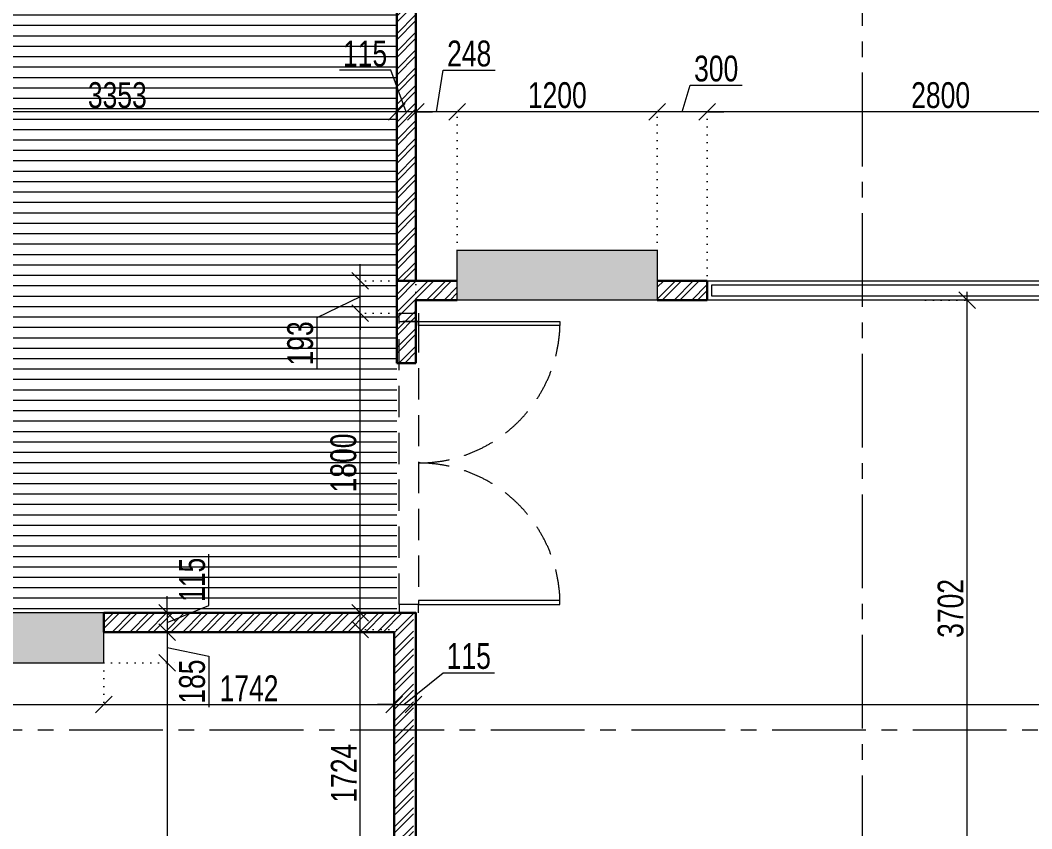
# Model space of a CAD drawing. Header units: inches. Extents: x 785882 to 928568, y 496782 to 576896.
# Drawn here: x 790426 to 796495, y 516490 to 521343 of the extents above; entities that cross this region are included whole.
import ezdxf

# ---------------------------------------------------------------- set-up
doc = ezdxf.new("R2010")
doc.units = ezdxf.units.IN
doc.header["$LTSCALE"] = 750
doc.header["$MEASUREMENT"] = 0
for name, pattern in [('CENTER', [2, 1.25, -0.25, 0.25, -0.25]), ('CENTER2', [1.125, 0.75, -0.125, 0.125, -0.125]), ('DOT', [0.25, 0, -0.25]), ('HIDDEN', [0.375, 0.25, -0.125]), ('HIDDEN2', [0.1875, 0.125, -0.0625])]:
    doc.linetypes.add(name, pattern=pattern)
for name, color, linetype, lineweight in [('COLUMN', 5, 'Continuous', 13), ('DIMENSION WORKING-MSA', 222, 'Continuous', 13), ('DOOR-MSA', 50, 'Continuous', 13), ('DOTTED LINE-MSA', 3, 'HIDDEN2', 13), ('ELE-03-MSA', 145, 'Continuous', 18), ('HATCH', 8, 'Continuous', 9), ('SECTION LINE', 14, 'CENTER', 9), ('WALL HATCH-MSA', 251, 'Continuous', 9), ('WALL-MSA', 32, 'Continuous', 30), ('WINDOW-MSA', 50, 'Continuous', 13)]:
    doc.layers.add(name, color=color, linetype=linetype, lineweight=lineweight)
doc.layers.add('R.C.C HATCH-MSA', color=250, linetype='Continuous')
doc.styles.add('AR', font='swisscl.ttf')
doc.dimstyles.new('WORKING DIM', dxfattribs={"dimtxt": 155, "dimasz": 100, "dimexe": 50, "dimexo": 0, "dimgap": 20, "dimtad": 1, "dimdec": 0, "dimzin": 0, "dimdsep": 46, "dimtxsty": 'AR', "dimblk": 'OBLIQUE', "dimcen": 0.09, "dimdle": 50, "dimclrd": 256, "dimclre": 250, "dimclrt": 256, "dimadec": 0, "dimazin": 0, "dimtfac": 1, "dimtdec": 0, "dimtofl": 0, "dimtmove": 1, "dimatfit": 0, "dimfxl": 1, "dimtolj": 1, "dimtzin": 0, "dimlwd": -1, "dimlwe": -1, "dimarcsym": 0})
pattern_1 = [(45, (-805741.795, -515731.36), (-53.0330086, 53.0330086), []), (45, (-805706.44, -515731.36), (-53.0330086, 53.0330086), [])]

# ---------------------------------------------------------------- blocks, each defined once
blk = doc.blocks.new('_Oblique')
at = {"color": 0, "linetype": 'ByBlock', "lineweight": -2}
blk.add_line((-0.5, -0.5), (0.5, 0.5), dxfattribs=at)
blk = doc.blocks.new('*D2630')
at = {"layer": 'Defpoints', "color": 0, "ltscale": 0.25, "transparency": 16777216}
for p in [(791306.7, 517785.4), (791306.7, 517670.4), (791306.7, 517670.4)]:
    blk.add_point(p, dxfattribs=at)
at = {"layer": 'DIMENSION WORKING-MSA', "ltscale": 0.25, "transparency": 16777216}
for p, q in [((791556.7, 517830.8), (791556.7, 518137.6)), ((791306.7, 517785.4), (791306.7, 517885.4)), ((791306.7, 517727.9), (791556.7, 517830.8)), ((791306.7, 517785.4), (791306.7, 517670.4)), ((791306.7, 517670.4), (791306.7, 517570.4))]:
    blk.add_line(p, q, dxfattribs=at)
at = {"layer": 'DIMENSION WORKING-MSA', "color": 250, "linetype": 'DOT', "ltscale": 0.25, "transparency": 16777216}
for p, q in [((791306.7, 517785.4), (791356.7, 517785.4)), ((791306.7, 517670.4), (791356.7, 517670.4))]:
    blk.add_line(p, q, dxfattribs=at)
at = {"layer": 'DIMENSION WORKING-MSA', "ltscale": 0.25, "transparency": 16777216, "xscale": 100, "yscale": 100, "zscale": 100}
for p, rotation in [((791306.7, 517785.4), 270), ((791306.7, 517670.4), 90)]:
    blk.add_blockref('_Oblique', p, dxfattribs=dict(at, rotation=rotation))
at = {"layer": 'DIMENSION WORKING-MSA', "ltscale": 0.25, "transparency": 16777216, "insert": (791457.6, 517984.2), "char_height": 155, "attachment_point": 5, "rotation": 90, "style": 'AR'}
blk.add_mtext('\\A1;115', dxfattribs=at)
blk = doc.blocks.new('*D2631')
at = {"layer": 'Defpoints', "color": 0, "ltscale": 0.25, "transparency": 16777216}
for p in [(791306.7, 517670.4), (790927.1, 517485.4), (791306.7, 517485.4)]:
    blk.add_point(p, dxfattribs=at)
at = {"layer": 'DIMENSION WORKING-MSA', "ltscale": 0.25, "transparency": 16777216}
for p, q in [((791306.7, 517720.4), (791306.7, 517435.4)), ((791306.7, 517577.9), (791556.7, 517526.6)), ((791556.7, 517526.6), (791556.7, 517219.8))]:
    blk.add_line(p, q, dxfattribs=at)
at = {"layer": 'DIMENSION WORKING-MSA', "color": 250, "linetype": 'DOT', "ltscale": 0.25, "transparency": 16777216}
for p, q in [((791306.7, 517670.4), (791356.7, 517670.4)), ((790927.1, 517485.4), (791356.7, 517485.4))]:
    blk.add_line(p, q, dxfattribs=at)
at = {"layer": 'DIMENSION WORKING-MSA', "ltscale": 0.25, "transparency": 16777216, "xscale": 100, "yscale": 100, "zscale": 100}
for p, rotation in [((791306.7, 517670.4), 90), ((791306.7, 517485.4), 270)]:
    blk.add_blockref('_Oblique', p, dxfattribs=dict(at, rotation=rotation))
at = {"layer": 'DIMENSION WORKING-MSA', "ltscale": 0.25, "transparency": 16777216, "insert": (791457.3, 517373.2), "char_height": 155, "attachment_point": 5, "rotation": 90, "style": 'AR'}
blk.add_mtext('\\A1;185', dxfattribs=at)
blk = doc.blocks.new('*D2632')
at = {"layer": 'Defpoints', "color": 0, "ltscale": 0.25, "transparency": 16777216}
for p in [(790927.1, 517485.4), (791306.7, 511694.2), (791306.7, 511694.2)]:
    blk.add_point(p, dxfattribs=at)
at = {"layer": 'DIMENSION WORKING-MSA', "ltscale": 0.25, "transparency": 16777216}
blk.add_line((791306.7, 517535.4), (791306.7, 511644.2), dxfattribs=at)
at = {"layer": 'DIMENSION WORKING-MSA', "color": 250, "linetype": 'DOT', "ltscale": 0.25, "transparency": 16777216}
for p, q in [((790927.1, 517485.4), (791356.7, 517485.4)), ((791306.7, 511694.2), (791356.7, 511694.2))]:
    blk.add_line(p, q, dxfattribs=at)
at = {"layer": 'DIMENSION WORKING-MSA', "ltscale": 0.25, "transparency": 16777216, "xscale": 100, "yscale": 100, "zscale": 100}
for p, rotation in [((791306.7, 517485.4), 90), ((791306.7, 511694.2), 270)]:
    blk.add_blockref('_Oblique', p, dxfattribs=dict(at, rotation=rotation))
at = {"layer": 'DIMENSION WORKING-MSA', "ltscale": 0.25, "transparency": 16777216, "insert": (791207.3, 514589.8), "char_height": 155, "attachment_point": 5, "rotation": 90, "style": 'AR'}
blk.add_mtext('\\A1;5791', dxfattribs=at)
blk = doc.blocks.new('*D2680')
at = {"layer": 'Defpoints', "color": 0, "ltscale": 0.25, "transparency": 16777216}
for p in [(792464.5, 517685.4), (792684.5, 517685.4), (792784.5, 515961.4)]:
    blk.add_point(p, dxfattribs=at)
at = {"layer": 'DIMENSION WORKING-MSA', "ltscale": 0.25, "transparency": 16777216}
blk.add_line((792464.5, 515911.4), (792464.5, 517735.4), dxfattribs=at)
at = {"layer": 'DIMENSION WORKING-MSA', "color": 250, "linetype": 'DOT', "ltscale": 0.25, "transparency": 16777216}
for p, q in [((792684.5, 517685.4), (792414.5, 517685.4)), ((792784.5, 515961.4), (792414.5, 515961.4))]:
    blk.add_line(p, q, dxfattribs=at)
at = {"layer": 'DIMENSION WORKING-MSA', "ltscale": 0.25, "transparency": 16777216, "xscale": 100, "yscale": 100, "zscale": 100}
for p, rotation in [((792464.5, 517685.4), 90), ((792464.5, 515961.4), 270)]:
    blk.add_blockref('_Oblique', p, dxfattribs=dict(at, rotation=rotation))
at = {"layer": 'DIMENSION WORKING-MSA', "ltscale": 0.25, "transparency": 16777216, "insert": (792366.7, 516823.4), "char_height": 155, "attachment_point": 5, "rotation": 90, "style": 'AR'}
blk.add_mtext('\\A1;1724', dxfattribs=at)
blk = doc.blocks.new('*D2684')
at = {"layer": 'Defpoints', "color": 0, "ltscale": 0.25, "transparency": 16777216}
for p in [(789431.7, 517485.4), (790927.1, 517485.4), (790927.1, 517235.4)]:
    blk.add_point(p, dxfattribs=at)
at = {"layer": 'DIMENSION WORKING-MSA', "color": 250, "linetype": 'DOT', "ltscale": 0.25, "transparency": 16777216}
for p, q in [((789431.7, 517485.4), (789431.7, 517185.4)), ((790927.1, 517485.4), (790927.1, 517185.4))]:
    blk.add_line(p, q, dxfattribs=at)
at = {"layer": 'DIMENSION WORKING-MSA', "ltscale": 0.25, "transparency": 16777216}
blk.add_line((789381.7, 517235.4), (790977.1, 517235.4), dxfattribs=at)
at = {"layer": 'DIMENSION WORKING-MSA', "ltscale": 0.25, "transparency": 16777216, "xscale": 100, "yscale": 100, "zscale": 100, "rotation": 180}
blk.add_blockref('_Oblique', (789431.7, 517235.4), dxfattribs=at)
at = {"layer": 'DIMENSION WORKING-MSA', "ltscale": 0.25, "transparency": 16777216, "xscale": 100, "yscale": 100, "zscale": 100}
blk.add_blockref('_Oblique', (790927.1, 517235.4), dxfattribs=at)
at = {"layer": 'DIMENSION WORKING-MSA', "ltscale": 0.25, "transparency": 16777216, "insert": (790179.4, 517334.7), "char_height": 155, "attachment_point": 5, "style": 'AR'}
blk.add_mtext('\\A1;1495', dxfattribs=at)
blk = doc.blocks.new('*D2685')
at = {"layer": 'Defpoints', "color": 0, "ltscale": 0.25, "transparency": 16777216}
for p in [(790927.1, 517485.4), (792669.5, 517485.4), (792669.5, 517235.4)]:
    blk.add_point(p, dxfattribs=at)
at = {"layer": 'DIMENSION WORKING-MSA', "color": 250, "linetype": 'DOT', "ltscale": 0.25, "transparency": 16777216}
for p, q in [((790927.1, 517485.4), (790927.1, 517185.4)), ((792669.5, 517485.4), (792669.5, 517185.4))]:
    blk.add_line(p, q, dxfattribs=at)
at = {"layer": 'DIMENSION WORKING-MSA', "ltscale": 0.25, "transparency": 16777216}
blk.add_line((790877.1, 517235.4), (792719.5, 517235.4), dxfattribs=at)
at = {"layer": 'DIMENSION WORKING-MSA', "ltscale": 0.25, "transparency": 16777216, "xscale": 100, "yscale": 100, "zscale": 100, "rotation": 180}
blk.add_blockref('_Oblique', (790927.1, 517235.4), dxfattribs=at)
at = {"layer": 'DIMENSION WORKING-MSA', "ltscale": 0.25, "transparency": 16777216, "xscale": 100, "yscale": 100, "zscale": 100}
blk.add_blockref('_Oblique', (792669.5, 517235.4), dxfattribs=at)
at = {"layer": 'DIMENSION WORKING-MSA', "ltscale": 0.25, "transparency": 16777216, "insert": (791798.3, 517333.2), "char_height": 155, "attachment_point": 5, "style": 'AR'}
blk.add_mtext('\\A1;1742', dxfattribs=at)
blk = doc.blocks.new('*D2686')
at = {"layer": 'Defpoints', "color": 0, "ltscale": 0.25, "transparency": 16777216}
for p in [(792669.5, 517235.4), (792784.5, 517235.4), (792784.5, 517235.4)]:
    blk.add_point(p, dxfattribs=at)
at = {"layer": 'DIMENSION WORKING-MSA', "ltscale": 0.25, "transparency": 16777216}
for p, q in [((792727, 517235.4), (792963.6, 517426.8)), ((792963.6, 517426.8), (793270.4, 517426.8)), ((792669.5, 517235.4), (792569.5, 517235.4)), ((792669.5, 517235.4), (792784.5, 517235.4)), ((792784.5, 517235.4), (792884.5, 517235.4))]:
    blk.add_line(p, q, dxfattribs=at)
at = {"layer": 'DIMENSION WORKING-MSA', "color": 250, "linetype": 'DOT', "ltscale": 0.25, "transparency": 16777216}
for p, q in [((792669.5, 517235.4), (792669.5, 517285.4)), ((792784.5, 517235.4), (792784.5, 517185.4))]:
    blk.add_line(p, q, dxfattribs=at)
at = {"layer": 'DIMENSION WORKING-MSA', "ltscale": 0.25, "transparency": 16777216, "xscale": 100, "yscale": 100, "zscale": 100}
blk.add_blockref('_Oblique', (792669.5, 517235.4), dxfattribs=at)
at = {"layer": 'DIMENSION WORKING-MSA', "ltscale": 0.25, "transparency": 16777216, "xscale": 100, "yscale": 100, "zscale": 100, "rotation": 180}
blk.add_blockref('_Oblique', (792784.5, 517235.4), dxfattribs=at)
at = {"layer": 'DIMENSION WORKING-MSA', "ltscale": 0.25, "transparency": 16777216, "insert": (793117, 517525.9), "char_height": 155, "attachment_point": 5, "style": 'AR'}
blk.add_mtext('\\A1;115', dxfattribs=at)
blk = doc.blocks.new('*D2687')
at = {"layer": 'Defpoints', "color": 0, "ltscale": 0.25, "transparency": 16777216}
for p in [(792784.5, 517235.4), (800739.3, 517235.4), (800739.3, 517235.4)]:
    blk.add_point(p, dxfattribs=at)
at = {"layer": 'DIMENSION WORKING-MSA', "color": 250, "linetype": 'DOT', "ltscale": 0.25, "transparency": 16777216}
for p, q in [((792784.5, 517235.4), (792784.5, 517285.4)), ((800739.3, 517235.4), (800739.3, 517285.4))]:
    blk.add_line(p, q, dxfattribs=at)
at = {"layer": 'DIMENSION WORKING-MSA', "ltscale": 0.25, "transparency": 16777216}
blk.add_line((792734.5, 517235.4), (800789.3, 517235.4), dxfattribs=at)
at = {"layer": 'DIMENSION WORKING-MSA', "ltscale": 0.25, "transparency": 16777216, "xscale": 100, "yscale": 100, "zscale": 100, "rotation": 180}
blk.add_blockref('_Oblique', (792784.5, 517235.4), dxfattribs=at)
at = {"layer": 'DIMENSION WORKING-MSA', "ltscale": 0.25, "transparency": 16777216, "xscale": 100, "yscale": 100, "zscale": 100}
blk.add_blockref('_Oblique', (800739.3, 517235.4), dxfattribs=at)
at = {"layer": 'DIMENSION WORKING-MSA', "ltscale": 0.25, "transparency": 16777216, "insert": (796761.9, 517334.7), "char_height": 155, "attachment_point": 5, "style": 'AR'}
blk.add_mtext('\\A1;7955', dxfattribs=at)
blk = doc.blocks.new('*D2701')
at = {"layer": 'Defpoints', "color": 0, "ltscale": 0.25, "transparency": 16777216}
for p in [(792464.5, 519585.4), (792684.5, 519585.4), (792684.5, 517785.4)]:
    blk.add_point(p, dxfattribs=at)
at = {"layer": 'DIMENSION WORKING-MSA', "color": 250, "linetype": 'DOT', "ltscale": 0.25, "transparency": 16777216}
for p, q in [((792684.5, 519585.4), (792414.5, 519585.4)), ((792684.5, 517785.4), (792414.5, 517785.4))]:
    blk.add_line(p, q, dxfattribs=at)
at = {"layer": 'DIMENSION WORKING-MSA', "ltscale": 0.25, "transparency": 16777216}
blk.add_line((792464.5, 517735.4), (792464.5, 519635.4), dxfattribs=at)
at = {"layer": 'DIMENSION WORKING-MSA', "ltscale": 0.25, "transparency": 16777216, "xscale": 100, "yscale": 100, "zscale": 100}
for p, rotation in [((792464.5, 519585.4), 90), ((792464.5, 517785.4), 270)]:
    blk.add_blockref('_Oblique', p, dxfattribs=dict(at, rotation=rotation))
at = {"layer": 'DIMENSION WORKING-MSA', "ltscale": 0.25, "transparency": 16777216, "insert": (792365.1, 518685.4), "char_height": 155, "attachment_point": 5, "rotation": 90, "style": 'AR'}
blk.add_mtext('\\A1;1800', dxfattribs=at)
blk = doc.blocks.new('*D2702')
at = {"layer": 'Defpoints', "color": 0, "ltscale": 0.25, "transparency": 16777216}
for p in [(792464.5, 519778.3), (792684.5, 519778.3), (792684.5, 519585.4)]:
    blk.add_point(p, dxfattribs=at)
at = {"layer": 'DIMENSION WORKING-MSA', "ltscale": 0.25, "transparency": 16777216}
for p, q in [((792464.5, 519778.3), (792464.5, 519878.3)), ((792464.5, 519585.4), (792464.5, 519778.3)), ((792464.5, 519681.8), (792205.1, 519557)), ((792464.5, 519585.4), (792464.5, 519485.4)), ((792205.1, 519557), (792205.1, 519249.6))]:
    blk.add_line(p, q, dxfattribs=at)
at = {"layer": 'DIMENSION WORKING-MSA', "color": 250, "linetype": 'DOT', "ltscale": 0.25, "transparency": 16777216}
for p, q in [((792684.5, 519778.3), (792414.5, 519778.3)), ((792684.5, 519585.4), (792414.5, 519585.4))]:
    blk.add_line(p, q, dxfattribs=at)
at = {"layer": 'DIMENSION WORKING-MSA', "ltscale": 0.25, "transparency": 16777216, "xscale": 100, "yscale": 100, "zscale": 100}
for p, rotation in [((792464.5, 519778.3), 270), ((792464.5, 519585.4), 90)]:
    blk.add_blockref('_Oblique', p, dxfattribs=dict(at, rotation=rotation))
at = {"layer": 'DIMENSION WORKING-MSA', "ltscale": 0.25, "transparency": 16777216, "insert": (792105.8, 519403.3), "char_height": 155, "attachment_point": 5, "rotation": 90, "style": 'AR'}
blk.add_mtext('\\A1;193', dxfattribs=at)
blk = doc.blocks.new('*D2408')
at = {"layer": 'Defpoints', "color": 0, "ltscale": 0.25, "transparency": 16777216}
for p in [(794248, 520793.1), (794248, 519963.3), (794548, 519763.3)]:
    blk.add_point(p, dxfattribs=at)
at = {"layer": 'DIMENSION WORKING-MSA', "ltscale": 0.25, "transparency": 16777216}
for p, q in [((794398, 520793.1), (794445.8, 520952.5)), ((794445.8, 520952.5), (794756.8, 520952.5)), ((794248, 520793.1), (794148, 520793.1)), ((794548, 520793.1), (794248, 520793.1)), ((794548, 520793.1), (794648, 520793.1))]:
    blk.add_line(p, q, dxfattribs=at)
at = {"layer": 'DIMENSION WORKING-MSA', "color": 250, "linetype": 'DOT', "ltscale": 0.25, "transparency": 16777216}
for p, q in [((794248, 519963.3), (794248, 520843.1)), ((794548, 519763.3), (794548, 520843.1))]:
    blk.add_line(p, q, dxfattribs=at)
at = {"layer": 'DIMENSION WORKING-MSA', "ltscale": 0.25, "transparency": 16777216, "xscale": 100, "yscale": 100, "zscale": 100}
blk.add_blockref('_Oblique', (794248, 520793.1), dxfattribs=at)
at = {"layer": 'DIMENSION WORKING-MSA', "ltscale": 0.25, "transparency": 16777216, "xscale": 100, "yscale": 100, "zscale": 100, "rotation": 180}
blk.add_blockref('_Oblique', (794548, 520793.1), dxfattribs=at)
at = {"layer": 'DIMENSION WORKING-MSA', "ltscale": 0.25, "transparency": 16777216, "insert": (794601.3, 521052), "char_height": 155, "attachment_point": 5, "style": 'AR'}
blk.add_mtext('\\A1;300', dxfattribs=at)
blk = doc.blocks.new('*D2409')
at = {"layer": 'Defpoints', "color": 0, "ltscale": 0.25, "transparency": 16777216}
for p in [(793048, 520793.1), (793048, 519963.3), (794248, 519963.3)]:
    blk.add_point(p, dxfattribs=at)
at = {"layer": 'DIMENSION WORKING-MSA', "color": 250, "linetype": 'DOT', "ltscale": 0.25, "transparency": 16777216}
for p, q in [((793048, 519963.3), (793048, 520843.1)), ((794248, 519963.3), (794248, 520843.1))]:
    blk.add_line(p, q, dxfattribs=at)
at = {"layer": 'DIMENSION WORKING-MSA', "ltscale": 0.25, "transparency": 16777216}
blk.add_line((794298, 520793.1), (792998, 520793.1), dxfattribs=at)
at = {"layer": 'DIMENSION WORKING-MSA', "ltscale": 0.25, "transparency": 16777216, "xscale": 100, "yscale": 100, "zscale": 100, "rotation": 180}
blk.add_blockref('_Oblique', (793048, 520793.1), dxfattribs=at)
at = {"layer": 'DIMENSION WORKING-MSA', "ltscale": 0.25, "transparency": 16777216, "xscale": 100, "yscale": 100, "zscale": 100}
blk.add_blockref('_Oblique', (794248, 520793.1), dxfattribs=at)
at = {"layer": 'DIMENSION WORKING-MSA', "ltscale": 0.25, "transparency": 16777216, "insert": (793648, 520892.4), "char_height": 155, "attachment_point": 5, "style": 'AR'}
blk.add_mtext('\\A1;1200', dxfattribs=at)
blk = doc.blocks.new('*D2410')
at = {"layer": 'Defpoints', "color": 0, "ltscale": 0.25, "transparency": 16777216}
for p in [(792799.5, 520793.1), (793048, 519963.3), (792799.5, 519663.3)]:
    blk.add_point(p, dxfattribs=at)
at = {"layer": 'DIMENSION WORKING-MSA', "ltscale": 0.25, "transparency": 16777216}
for p, q in [((792923.7, 520793.1), (792964.1, 521043.1)), ((792964.1, 521043.1), (793274.6, 521043.1)), ((793098, 520793.1), (792749.5, 520793.1))]:
    blk.add_line(p, q, dxfattribs=at)
at = {"layer": 'DIMENSION WORKING-MSA', "color": 250, "linetype": 'DOT', "ltscale": 0.25, "transparency": 16777216}
for p, q in [((792799.5, 519663.3), (792799.5, 520843.1)), ((793048, 519963.3), (793048, 520843.1))]:
    blk.add_line(p, q, dxfattribs=at)
at = {"layer": 'DIMENSION WORKING-MSA', "ltscale": 0.25, "transparency": 16777216, "xscale": 100, "yscale": 100, "zscale": 100, "rotation": 180}
blk.add_blockref('_Oblique', (792799.5, 520793.1), dxfattribs=at)
at = {"layer": 'DIMENSION WORKING-MSA', "ltscale": 0.25, "transparency": 16777216, "xscale": 100, "yscale": 100, "zscale": 100}
blk.add_blockref('_Oblique', (793048, 520793.1), dxfattribs=at)
at = {"layer": 'DIMENSION WORKING-MSA', "ltscale": 0.25, "transparency": 16777216, "insert": (793119.3, 521142.4), "char_height": 155, "attachment_point": 5, "style": 'AR'}
blk.add_mtext('\\A1;248', dxfattribs=at)
blk = doc.blocks.new('*D2411')
at = {"layer": 'Defpoints', "color": 0, "ltscale": 0.25, "transparency": 16777216}
for p in [(792684.5, 520793.1), (792684.5, 519763.3), (792799.5, 519663.3)]:
    blk.add_point(p, dxfattribs=at)
at = {"layer": 'DIMENSION WORKING-MSA', "ltscale": 0.25, "transparency": 16777216}
for p, q in [((792648.2, 521043.1), (792341.3, 521043.1)), ((792742, 520793.1), (792648.2, 521043.1)), ((792684.5, 520793.1), (792584.5, 520793.1)), ((792799.5, 520793.1), (792684.5, 520793.1)), ((792799.5, 520793.1), (792899.5, 520793.1))]:
    blk.add_line(p, q, dxfattribs=at)
at = {"layer": 'DIMENSION WORKING-MSA', "color": 250, "linetype": 'DOT', "ltscale": 0.25, "transparency": 16777216}
for p, q in [((792684.5, 519763.3), (792684.5, 520843.1)), ((792799.5, 519663.3), (792799.5, 520843.1))]:
    blk.add_line(p, q, dxfattribs=at)
at = {"layer": 'DIMENSION WORKING-MSA', "ltscale": 0.25, "transparency": 16777216, "xscale": 100, "yscale": 100, "zscale": 100}
blk.add_blockref('_Oblique', (792684.5, 520793.1), dxfattribs=at)
at = {"layer": 'DIMENSION WORKING-MSA', "ltscale": 0.25, "transparency": 16777216, "xscale": 100, "yscale": 100, "zscale": 100, "rotation": 180}
blk.add_blockref('_Oblique', (792799.5, 520793.1), dxfattribs=at)
at = {"layer": 'DIMENSION WORKING-MSA', "ltscale": 0.25, "transparency": 16777216, "insert": (792494.7, 521142.1), "char_height": 155, "attachment_point": 5, "style": 'AR'}
blk.add_mtext('\\A1;115', dxfattribs=at)
blk = doc.blocks.new('*D2412')
at = {"layer": 'Defpoints', "color": 0, "ltscale": 0.25, "transparency": 16777216}
for p in [(789331.7, 520793.1), (789331.7, 520793.1), (792684.5, 519763.3)]:
    blk.add_point(p, dxfattribs=at)
at = {"layer": 'DIMENSION WORKING-MSA', "color": 250, "linetype": 'DOT', "ltscale": 0.25, "transparency": 16777216}
for p, q in [((792684.5, 519763.3), (792684.5, 520843.1)), ((789331.7, 520793.1), (789331.7, 520743.1))]:
    blk.add_line(p, q, dxfattribs=at)
at = {"layer": 'DIMENSION WORKING-MSA', "ltscale": 0.25, "transparency": 16777216}
blk.add_line((792734.5, 520793.1), (789281.7, 520793.1), dxfattribs=at)
at = {"layer": 'DIMENSION WORKING-MSA', "ltscale": 0.25, "transparency": 16777216, "xscale": 100, "yscale": 100, "zscale": 100, "rotation": 180}
blk.add_blockref('_Oblique', (789331.7, 520793.1), dxfattribs=at)
at = {"layer": 'DIMENSION WORKING-MSA', "ltscale": 0.25, "transparency": 16777216, "xscale": 100, "yscale": 100, "zscale": 100}
blk.add_blockref('_Oblique', (792684.5, 520793.1), dxfattribs=at)
at = {"layer": 'DIMENSION WORKING-MSA', "ltscale": 0.25, "transparency": 16777216, "insert": (791008.1, 520892.5), "char_height": 155, "attachment_point": 5, "style": 'AR'}
blk.add_mtext('\\A1;3353', dxfattribs=at)
blk = doc.blocks.new('*D2559')
at = {"layer": 'Defpoints', "color": 0, "ltscale": 0.25, "transparency": 16777216}
for p in [(795858, 519663.3), (796108, 519663.3), (795858, 515961.4)]:
    blk.add_point(p, dxfattribs=at)
at = {"layer": 'DIMENSION WORKING-MSA', "ltscale": 0.25, "transparency": 16777216}
blk.add_line((796108, 515911.4), (796108, 519713.3), dxfattribs=at)
at = {"layer": 'DIMENSION WORKING-MSA', "color": 250, "linetype": 'DOT', "ltscale": 0.25, "transparency": 16777216}
for p, q in [((795858, 519663.3), (796158, 519663.3)), ((795858, 515961.4), (796158, 515961.4))]:
    blk.add_line(p, q, dxfattribs=at)
at = {"layer": 'DIMENSION WORKING-MSA', "ltscale": 0.25, "transparency": 16777216, "xscale": 100, "yscale": 100, "zscale": 100}
for p, rotation in [((796108, 519663.3), 90), ((796108, 515961.4), 270)]:
    blk.add_blockref('_Oblique', p, dxfattribs=dict(at, rotation=rotation))
at = {"layer": 'DIMENSION WORKING-MSA', "ltscale": 0.25, "transparency": 16777216, "insert": (796008.5, 517812.3), "char_height": 155, "attachment_point": 5, "rotation": 90, "style": 'AR'}
blk.add_mtext('\\A1;3702', dxfattribs=at)
blk = doc.blocks.new('*D2607')
at = {"layer": 'Defpoints', "color": 0, "ltscale": 0.25, "transparency": 16777216}
for p in [(794548, 520793.1), (794548, 519763.3), (797348, 519763.3)]:
    blk.add_point(p, dxfattribs=at)
at = {"layer": 'DIMENSION WORKING-MSA', "color": 250, "linetype": 'DOT', "ltscale": 0.25, "transparency": 16777216}
for p, q in [((794548, 519763.3), (794548, 520843.1)), ((797348, 519763.3), (797348, 520843.1))]:
    blk.add_line(p, q, dxfattribs=at)
at = {"layer": 'DIMENSION WORKING-MSA', "ltscale": 0.25, "transparency": 16777216}
blk.add_line((797398, 520793.1), (794498, 520793.1), dxfattribs=at)
at = {"layer": 'DIMENSION WORKING-MSA', "ltscale": 0.25, "transparency": 16777216, "xscale": 100, "yscale": 100, "zscale": 100, "rotation": 180}
blk.add_blockref('_Oblique', (794548, 520793.1), dxfattribs=at)
at = {"layer": 'DIMENSION WORKING-MSA', "ltscale": 0.25, "transparency": 16777216, "xscale": 100, "yscale": 100, "zscale": 100}
blk.add_blockref('_Oblique', (797348, 520793.1), dxfattribs=at)
at = {"layer": 'DIMENSION WORKING-MSA', "ltscale": 0.25, "transparency": 16777216, "insert": (795948, 520892.4), "char_height": 155, "attachment_point": 5, "style": 'AR'}
blk.add_mtext('\\A1;2800', dxfattribs=at)
blk = doc.blocks.new('BLOCK-I & J BASEMENT 2 TO GROUND COLOUMN')
at = {"layer": 'R.C.C HATCH-MSA'}
h = blk.add_hatch(color=256, dxfattribs=at)
h.dxf.hatch_style = 1
h.paths.add_polyline_path([(15138.6, -30746.7), (14838.5, -30746.7), (14838.5, -31946.7), (15138.6, -31946.7)])
h.paths.add_polyline_path([(5587.8, -30746.7), (5887.8, -30746.7), (5887.8, -31946.7), (5587.8, -31946.7)])
h.paths.add_polyline_path([(18173.9, -30746.7), (18173.9, -31046.7), (19373.9, -31046.7), (19373.9, -30746.7)])
h.paths.add_polyline_path([(2552.6, -30746.7), (2552.6, -31046.7), (1352.6, -31046.7), (1352.6, -30746.7)])
h.paths.add_polyline_path([(11672.9, -31567.4), (11372.9, -31567.4), (11372.9, -32767.4), (11672.9, -32767.4)])
h.paths.add_polyline_path([(9053.5, -31567.4), (9353.5, -31567.4), (9353.5, -32767.4), (9053.5, -32767.4)])
h.paths.add_polyline_path([(1866.7, -36193.6), (1866.7, -36493.6), (666.7, -36493.6), (666.7, -36193.6)])
h.paths.add_polyline_path([(20059.7, -36193.6), (20059.7, -36493.6), (18859.7, -36493.6), (18859.7, -36193.6)])
h.paths.add_polyline_path([(5887.8, -37763.3), (5887.8, -38063.3), (4687.8, -38063.3), (4687.8, -37763.3)])
h.paths.add_polyline_path([(2495.4, -39281.1), (2495.4, -39581.1), (1295.4, -39581.1), (1295.4, -39281.1)])
h.paths.add_polyline_path([(18231, -39281.1), (18231, -39581.1), (19431, -39581.1), (19431, -39281.1)])
h.paths.add_polyline_path([(10513.2, -38063.3), (10213.2, -38063.3), (10213.2, -36863.3), (10513.2, -36863.3)])
h.paths.add_polyline_path([(15138.6, -28117.8), (14838.5, -28117.8), (14838.5, -26917.8), (15138.6, -26917.8)])
h.paths.add_polyline_path([(5587.8, -28117.8), (5887.8, -28117.8), (5887.8, -26917.8), (5587.8, -26917.8)])
h.paths.add_polyline_path([(18173.9, -28117.8), (18173.9, -27817.8), (19373.9, -27817.8), (19373.9, -28117.8)])
h.paths.add_polyline_path([(2552.6, -28117.8), (2552.6, -27817.8), (1352.6, -27817.8), (1352.6, -28117.8)])
h.paths.add_polyline_path([(11672.9, -27297.1), (11372.9, -27297.1), (11372.9, -26097.1), (11672.9, -26097.1)])
h.paths.add_polyline_path([(9053.5, -27297.1), (9353.5, -27297.1), (9353.5, -26097.1), (9053.5, -26097.1)])
h.paths.add_polyline_path([(1866.7, -22670.9), (1866.7, -22370.9), (666.7, -22370.9), (666.7, -22670.9)])
h.paths.add_polyline_path([(20059.7, -22670.9), (20059.7, -22370.9), (18859.7, -22370.9), (18859.7, -22670.9)])
h.paths.add_polyline_path([(5887.8, -21101.2), (5887.8, -20801.2), (4687.8, -20801.2), (4687.8, -21101.2)])
h.paths.add_polyline_path([(2495.4, -19583.4), (2495.4, -19283.4), (1295.4, -19283.4), (1295.4, -19583.4)])
h.paths.add_polyline_path([(18231, -19583.4), (18231, -19283.4), (19431, -19283.4), (19431, -19583.4)])
h.paths.add_polyline_path([(10513.2, -20801.2), (10213.2, -20801.2), (10213.2, -22001.2), (10513.2, -22001.2)])
h.paths.add_polyline_path([(11277.6, -17832.2), (11277.6, -17532.2), (12477.6, -17532.2), (12477.6, -17832.2)])
h.paths.add_polyline_path([(9448.8, -17832.2), (9448.8, -17532.2), (8248.8, -17532.2), (8248.8, -17832.2)])
h.paths.add_polyline_path([(15810.1, -15622.4), (15810.1, -15322.4), (17010.1, -15322.4), (17010.1, -15622.4)])
h.paths.add_polyline_path([(4916.3, -15622.4), (4916.3, -15322.4), (3716.3, -15322.4), (3716.3, -15622.4)])
h.paths.add_polyline_path([(20726.4, -13444.5), (20726.4, -13144.5), (19131, -13144.5), (19131, -13444.5)])
h.paths.add_polyline_path([(0, -13444.5), (0, -13144.5), (1595.4, -13144.5), (1595.4, -13444.5)])
h.paths.add_polyline_path([(9448.8, -12590.5), (9148.8, -12590.5), (9148.8, -11390.5), (9448.8, -11390.5)])
h.paths.add_polyline_path([(11277.6, -12590.5), (11577.6, -12590.5), (11577.6, -11390.5), (11277.6, -11390.5)])
h.paths.add_polyline_path([(14200.1, -11620.5), (16640.1, -11620.5), (16640.1, -8952.1), (14200.1, -8952.1), (14200.1, -9182.1), (16410.1, -9182.1), (16410.1, -11390.5), (14200.1, -11390.5)])
h.paths.add_polyline_path([(6526.3, -11620.5), (4086.3, -11620.5), (4086.3, -8952.1), (6526.3, -8952.1), (6526.3, -9182.1), (4316.3, -9182.1), (4316.3, -11390.5), (6526.3, -11390.5)])
h.paths.add_polyline_path([(8229.6, -9182.1), (7929.6, -9182.1), (7929.6, -7982.1), (8229.6, -7982.1)])
h.paths.add_polyline_path([(8229.6, -3464.6), (7929.6, -3464.6), (7929.6, -4664.6), (8229.6, -4664.6)])
h.paths.add_polyline_path([(1200, -7353.3), (1200, -7053.3), (0, -7053.3), (0, -7353.3)])
h.paths.add_polyline_path([(3582.8, -4238.3), (3582.8, -3938.3), (2382.8, -3938.3), (2382.8, -4238.3)])
h.paths.add_polyline_path([(8229.6, -609.6), (7929.6, -609.6), (7929.6, -1809.6), (8229.6, -1809.6)])
h.paths.add_polyline_path([(3582.8, 0), (3282.8, 0), (3282.8, -1200), (3582.8, -1200)])
h.paths.add_polyline_path([(0, 0), (0, -300), (1200, -300), (1200, 0)])
h.paths.add_polyline_path([(12496.8, -9182.1), (12796.8, -9182.1), (12796.8, -7982.1), (12496.8, -7982.1)])
h.paths.add_polyline_path([(12496.8, -3464.6), (12796.8, -3464.6), (12796.8, -4664.6), (12496.8, -4664.6)])
h.paths.add_polyline_path([(19526.4, -7353.3), (19526.4, -7053.3), (20726.4, -7053.3), (20726.4, -7353.3)])
h.paths.add_polyline_path([(17143.6, -4238.3), (17143.6, -3938.3), (18343.6, -3938.3), (18343.6, -4238.3)])
h.paths.add_polyline_path([(12496.8, -609.6), (12796.8, -609.6), (12796.8, -1809.6), (12496.8, -1809.6)])
h.paths.add_polyline_path([(17143.6, 0), (17443.6, 0), (17443.6, -1200), (17143.6, -1200)])
h.paths.add_polyline_path([(20726.4, 0), (20726.4, -300), (19526.4, -300), (19526.4, 0)])
h.paths.add_polyline_path([(11277.6, -41032.3), (11277.6, -41332.3), (12477.6, -41332.3), (12477.6, -41032.3)])
h.paths.add_polyline_path([(9448.8, -41032.3), (9448.8, -41332.3), (8248.8, -41332.3), (8248.8, -41032.3)])
h.paths.add_polyline_path([(4916.3, -43242.1), (4916.3, -43542.1), (3716.3, -43542.1), (3716.3, -43242.1)])
h.paths.add_polyline_path([(0, -45420), (0, -45720), (1595.4, -45720), (1595.4, -45420)])
h.paths.add_polyline_path([(15810.1, -43242.1), (15810.1, -43542.1), (17010.1, -43542.1), (17010.1, -43242.1)])
h.paths.add_polyline_path([(20726.4, -45420), (20726.4, -45720), (19131, -45720), (19131, -45420)])
h.paths.add_polyline_path([(9448.8, -46274), (9148.8, -46274), (9148.8, -47474), (9448.8, -47474)])
h.paths.add_polyline_path([(11277.6, -46274), (11577.6, -46274), (11577.6, -47474), (11277.6, -47474)])
h.paths.add_polyline_path([(14200.1, -47244), (16640.1, -47244), (16640.1, -49912.4), (14200.1, -49912.4), (14200.1, -49682.4), (16410.1, -49682.4), (16410.1, -47474), (14200.1, -47474)])
h.paths.add_polyline_path([(6526.3, -47244), (4086.3, -47244), (4086.3, -49912.4), (6526.3, -49912.4), (6526.3, -49682.4), (4316.3, -49682.4), (4316.3, -47474), (6526.3, -47474)])
h.paths.add_polyline_path([(8229.6, -49682.4), (7929.6, -49682.4), (7929.6, -50882.4), (8229.6, -50882.4)])
h.paths.add_polyline_path([(8229.6, -55399.9), (7929.6, -55399.9), (7929.6, -54199.9), (8229.6, -54199.9)])
h.paths.add_polyline_path([(1200, -51511.2), (1200, -51811.2), (0, -51811.2), (0, -51511.2)])
h.paths.add_polyline_path([(3582.8, -52711.2), (3282.8, -52711.2), (3282.8, -51511.2), (3582.8, -51511.2)])
h.paths.add_polyline_path([(8229.6, -58254.9), (7929.6, -58254.9), (7929.6, -57054.9), (8229.6, -57054.9)])
h.paths.add_polyline_path([(3582.8, -58864.5), (3282.8, -58864.5), (3282.8, -57664.5), (3582.8, -57664.5)])
h.paths.add_polyline_path([(0, -57914.5), (300, -57914.5), (300, -58864.5), (0, -58864.5)])
h.paths.add_polyline_path([(12496.8, -49682.4), (12796.8, -49682.4), (12796.8, -50882.4), (12496.8, -50882.4)])
h.paths.add_polyline_path([(12496.8, -55399.9), (12796.8, -55399.9), (12796.8, -54199.9), (12496.8, -54199.9)])
h.paths.add_polyline_path([(19526.4, -51511.2), (19526.4, -51811.2), (20726.4, -51811.2), (20726.4, -51511.2)])
h.paths.add_polyline_path([(17443.6, -51511.2), (17143.6, -51511.2), (17143.6, -52711.2), (17443.6, -52711.2)])
h.paths.add_polyline_path([(12496.8, -58254.9), (12796.8, -58254.9), (12796.8, -57054.9), (12496.8, -57054.9)])
h.paths.add_polyline_path([(17143.6, -58864.5), (17443.6, -58864.5), (17443.6, -57664.5), (17143.6, -57664.5)])
h.paths.add_polyline_path([(20426.4, -58864.5), (20726.4, -58864.5), (20726.4, -57914.5), (20426.4, -57914.5)])
h.paths.add_polyline_path([(14838.5, -37763.3), (14838.5, -38063.3), (16038.5, -38063.3), (16038.5, -37763.3)])
h.paths.add_polyline_path([(14838.5, -21101.2), (14838.5, -20801.2), (16038.5, -20801.2), (16038.5, -21101.2)])
at = {"layer": 'COLUMN'}
for points in [[(4916.3, -43242.1), (4916.3, -43542.1), (3716.3, -43542.1), (3716.3, -43242.1)], [(0, -45420), (0, -45720), (1595.4, -45720), (1595.4, -45420)]]:
    blk.add_lwpolyline(points, close=True, dxfattribs=at)
blk = doc.blocks.new('A$C3287c027')
at = {"layer": 'DOTTED LINE-MSA'}
for points in [[(371.1, 576.8), (321.1, 576.8), (321.1, 691.8), (371.1, 691.8)], [(2071.1, 576.8), (2121.1, 576.8), (2121.1, 691.8), (2071.1, 691.8)]]:
    blk.add_lwpolyline(points, close=True, dxfattribs=at)
at = {"layer": 'DOTTED LINE-MSA', "linetype": 'HIDDEN'}
blk.add_lwpolyline([(371.1, 576.8), (371.1, 691.8), (2071.1, 691.8), (2071.1, 576.8)], close=True, dxfattribs=at)
at = {"layer": 'ELE-03-MSA', "linetype": 'HIDDEN'}
for centre, start, end in [((371.1, 691.8), 0, 88.31459), ((2071.1, 691.8), 91.68541, 180)]:
    blk.add_arc(centre, 850, start, end, dxfattribs=at)
at = {"layer": 'WINDOW-MSA'}
for points in [[(371.1, 691.8), (371.1, 1541.4), (396.1, 1541.4), (396.1, 691.8)], [(2071.1, 691.8), (2071.1, 1541.4), (2046.1, 1541.4), (2046.1, 691.8)]]:
    blk.add_lwpolyline(points, close=True, dxfattribs=at)
blk = doc.blocks.new('A$C37e82350')
at = {"layer": 'SECTION LINE', "linetype": 'CENTER2'}
for points in [[(46180.5, 15657), (46124, 15657), (46124, -11419.6), (46168.1, -11419.6)], [(-2541.6, -2026.8), (-2541.6, -2083.3), (61391, -2083.3), (61391, -2039.2)]]:
    blk.add_lwpolyline(points, dxfattribs=at)
blk = doc.blocks.new('A$C2d1cd656')
at = {"layer": 'HATCH'}
h = blk.add_hatch(dxfattribs=at)
h.set_pattern_fill('ANSI31', color=256, scale=500, angle=135)
h.paths.add_polyline_path([(-16310.1, 2054), (-13057.3, 2054), (-13057.3, 6034.1), (-16310.1, 6034.1)])
at = {"layer": 'WALL HATCH-MSA'}
h = blk.add_hatch(dxfattribs=at)
h.set_pattern_fill('ANSI32', color=256, scale=200)
h.paths.add_polyline_path([(-14550.1, 6034.1), (-14550.1, 6134.1), (-12942.3, 6134.1), (-12942.3, 4046.9), (-13057.3, 4046.9), (-13057.3, 6034.1)])
h = blk.add_hatch(dxfattribs=at)
h.set_pattern_fill('ANSI32', color=256, scale=200)
h.set_pattern_definition(pattern_1)
h.paths.add_polyline_path([(-2652.5, 2837.5), (-2767.5, 2837.5), (-2767.5, 2675), (-4902.5, 2675), (-4902.5, 2560), (-2652.5, 2560)], flags=17)
h.paths.add_polyline_path([(-11193.8, 3931.9), (-11193.8, 4046.9), (-11493.8, 4046.9), (-11493.8, 3931.9)])
h.paths.add_polyline_path([(-7966.2, 4811.7), (-7076.3, 4811.7), (-7076.3, 4926.7), (-8081.2, 4926.7), (-8081.2, 4046.9), (-8393.8, 4046.9), (-8393.8, 3931.9), (-7966.2, 3931.9)])
h.paths.add_polyline_path([(-5017.5, 4046.9), (-7966.2, 4046.9), (-7966.2, 3931.9), (-5017.5, 3931.9), (-5017.5, 1200), (-4902.5, 1200), (-4902.5, 4200), (-2767.5, 4200), (-2767.5, 4037.5), (-2652.5, 4037.5), (-2652.5, 4315), (-4012.6, 4315), (-4012.6, 4926.7), (-5017.5, 4926.7), (-5017.5, 4811.7), (-4127.6, 4811.7), (-4127.6, 4315), (-5017.5, 4315)])
h = blk.add_hatch(dxfattribs=at)
h.set_pattern_fill('ANSI32', color=256, scale=200)
h.set_pattern_definition(pattern_1)
h.paths.add_polyline_path([(-12693.8, 4046.9), (-13057.3, 4046.9), (-13057.3, 3554), (-12942.3, 3554), (-12942.3, 3931.9), (-12693.8, 3931.9)])
h = blk.add_hatch(dxfattribs=at)
h.set_pattern_fill('ANSI32', color=256, scale=200)
h.set_pattern_definition(pattern_1)
h.paths.add_polyline_path([(-12957.3, 230), (-12957.3, 2054), (-14814.7, 2054), (-14814.7, 1939), (-13072.3, 1939), (-13072.3, 0), (-12323.8, 1.4), (-12323.8, 230)])
at = {"layer": 'DOOR-MSA'}
for p, q in [((-11193.8, 4046.9), (-8393.8, 4046.9)), ((-8393.8, 3931.9), (-11193.8, 3931.9))]:
    blk.add_line(p, q, dxfattribs=at)
blk.add_lwpolyline([(-8418.8, 4021.9), (-11168.8, 4021.9), (-11168.8, 3956.9), (-8418.8, 3956.9)], close=True, dxfattribs=at)
at = {"layer": 'WALL-MSA'}
for p, q in [((-12693.8, 4046.9), (-13057.3, 4046.9)), ((-13057.3, 3554), (-13057.3, 4046.9)), ((-11193.8, 4046.9), (-11493.8, 4046.9)), ((-11193.8, 4046.9), (-11193.8, 3931.9)), ((-12693.8, 3931.9), (-12942.3, 3931.9)), ((-12942.3, 3554), (-12942.3, 3931.9)), ((-11193.8, 3931.9), (-11493.8, 3931.9)), ((-12942.3, 3554), (-13057.3, 3554))]:
    blk.add_line(p, q, dxfattribs=at)
for points in [[(-14550.1, 6034.1), (-14550.1, 6134.1), (-12942.3, 6134.1), (-12942.3, 4046.9), (-13057.3, 4046.9), (-13057.3, 6034.1)], [(-14814.7, 2054), (-12942.3, 2054), (-12942.3, 230), (-12323.8, 230), (-12323.8, 0), (-13072.3, 0), (-13072.3, 1939), (-14814.7, 1939)]]:
    blk.add_lwpolyline(points, close=True, dxfattribs=at)
at = {"color": 2, "rotation": 270}
blk.add_blockref('A$C37e82350', (-8180.5, 47474), dxfattribs=at)
at = {"layer": 'COLUMN'}
blk.add_blockref('BLOCK-I & J BASEMENT 2 TO GROUND COLOUMN', (-16410.1, 47474), dxfattribs=at)
at = {"layer": 'DOOR-MSA', "rotation": 270}
blk.add_blockref('A$C3287c027', (-13619.1, 4175.1), dxfattribs=at)

msp = doc.modelspace()

# ---------------------------------------------------------------- block references
msp.add_blockref('A$C2d1cd656', (805741.8, 515731.4))

# ---------------------------------------------------------------- dimensions: what is measured, and where the dimension line sits
at = {"layer": 'DIMENSION WORKING-MSA', "ltscale": 0.25}
for base, p1, p2, picture, middle in [((792684.5, 520793.1), (792799.5, 519663.3), (792684.5, 519763.3), '*D2411', (792628.2, 521043.1)), ((792799.494954, 520793.056468), (793047.994953, 519963.256468), (792799.494954, 519663.256473), '*D2410', (792984.089154, 521043.056468)), ((792784.5, 517235.4), (792669.5, 517235.4), (792784.5, 517235.4), '*D2686', (792983.6, 517426.8))]:
    dim = msp.add_linear_dim(base=base, p1=p1, p2=p2, dimstyle='WORKING DIM', dxfattribs=at)
    dim.commit()
    dim.dimension.update_dxf_attribs({"geometry": picture, "text_midpoint": middle, "dimtype": 160})
for base, p1, p2, picture, middle in [((794248, 520793.1), (794548, 519763.3), (794248, 519963.3), '*D2408', (794465.8, 521052)), ((789331.7, 520793.1), (792684.5, 519763.3), (789331.7, 520793.1), '*D2412', (791008.1, 520892.5)), ((793048, 520793.1), (794248, 519963.3), (793048, 519963.3), '*D2409', (793648, 520892.4)), ((794548, 520793.1), (797348, 519763.3), (794548, 519763.3), '*D2607', (795948, 520892.4)), ((790927.1, 517235.4), (789431.7, 517485.4), (790927.1, 517485.4), '*D2684', (790179.4, 517334.7)), ((792669.5, 517235.4), (790927.1, 517485.4), (792669.5, 517485.4), '*D2685', (791798.3, 517333.2)), ((800739.3, 517235.4), (792784.5, 517235.4), (800739.3, 517235.4), '*D2687', (796761.9, 517334.7))]:
    dim = msp.add_linear_dim(base=base, p1=p1, p2=p2, dimstyle='WORKING DIM', dxfattribs=at)
    dim.commit()
    dim.dimension.update_dxf_attribs({"geometry": picture, "text_midpoint": middle})
for base, p1, p2, picture, middle in [((792464.5, 519778.3), (792684.5, 519585.4), (792684.5, 519778.3), '*D2702', (792205.1, 519537)), ((791306.7, 517670.4), (791306.7, 517785.4), (791306.7, 517670.4), '*D2630', (791556.7, 517850.8)), ((791306.7, 517485.4), (791306.7, 517670.4), (790927.1, 517485.4), '*D2631', (791556.7, 517506.6))]:
    dim = msp.add_linear_dim(base=base, p1=p1, p2=p2, angle=90, dimstyle='WORKING DIM', dxfattribs=at)
    dim.commit()
    dim.dimension.update_dxf_attribs({"geometry": picture, "text_midpoint": middle, "dimtype": 160})
for base, p1, p2, picture, middle in [((796108, 519663.3), (795858, 515961.4), (795858, 519663.3), '*D2559', (796008.5, 517812.3)), ((792464.5, 519585.4), (792684.5, 517785.4), (792684.5, 519585.4), '*D2701', (792365.1, 518685.4)), ((792464.5, 517685.4), (792784.5, 515961.4), (792684.5, 517685.4), '*D2680', (792366.7, 516823.4)), ((791306.7, 511694.2), (790927.1, 517485.4), (791306.7, 511694.2), '*D2632', (791207.3, 514589.8))]:
    dim = msp.add_linear_dim(base=base, p1=p1, p2=p2, angle=90, dimstyle='WORKING DIM', dxfattribs=at)
    dim.commit()
    dim.dimension.update_dxf_attribs({"geometry": picture, "text_midpoint": middle})

doc.saveas('drawing.dxf')
